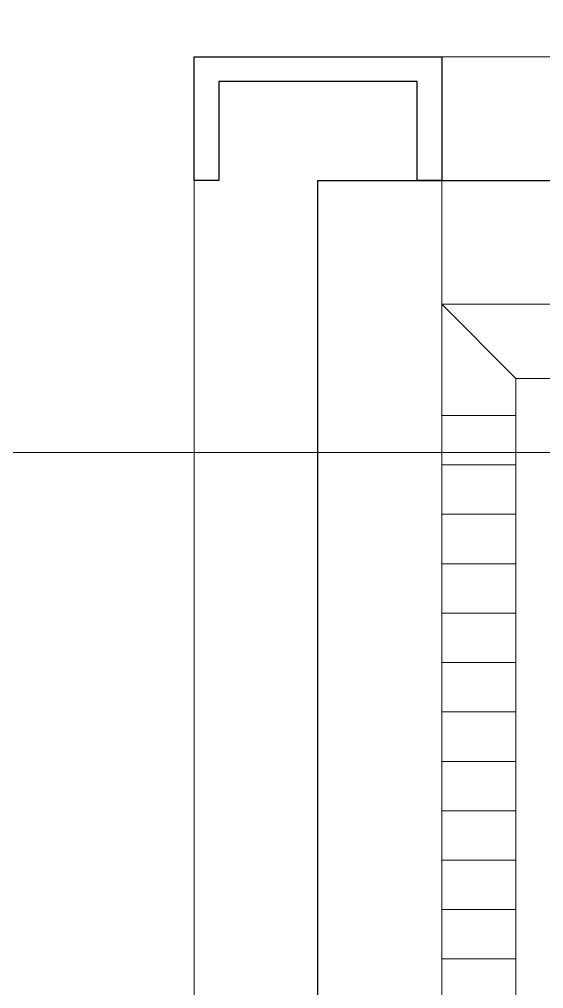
# Model space of a CAD drawing. Header units: centimetres. Extents: x -20963 to 233486, y -95276 to 159172.
# Drawn here: x 106213.05 to 106223.65, y 31737.39 to 31757.01 of the extents above; entities that cross this region are included whole.
import ezdxf

# ---------------------------------------------------------------- set-up
doc = ezdxf.new("R2010")
doc.units = ezdxf.units.CM
doc.header["$LTSCALE"] = 10
doc.header["$MEASUREMENT"] = 0
doc.linetypes.add('DASHDOT2', pattern=[0.5, 0.25, -0.125, 0, -0.125])
for name, color, linetype in [('006 plans$0$$glazing$0$$WALL SECTION$0$External Wall Details$0$A-DETL-INSL', 8, 'Continuous'), ('006 plans$0$$glazing$0$isocab panels', 5, 'Continuous'), ('A-MA-DEMISE LINE', 10, 'DASHDOT2'), ('LP-DIMENSION_INT_100', 51, 'Continuous')]:
    doc.layers.add(name, color=color, linetype=linetype)
doc.layers.add('006 plans$0$A-DOOR', color=5, linetype='Continuous', lineweight=13)
doc.linetypes.add('006 plans$0$$glazing$0$$WALL SECTION$0$External Wall Details$0$BATTING', pattern='A,0.00254,-2.54,[134,ltypeshp.shx,S=2.54,R=0,X=-2.54,Y=0],-5.08,[134,ltypeshp.shx,S=2.54,R=180,X=2.54,Y=0],-2.54', length=10.16254)

# ---------------------------------------------------------------- blocks, each defined once
blk = doc.blocks.new('gfgf')
at = {"layer": '006 plans$0$$glazing$0$$WALL SECTION$0$External Wall Details$0$A-DETL-INSL', "linetype": '006 plans$0$$glazing$0$$WALL SECTION$0$External Wall Details$0$BATTING', "ltscale": 2.5}
blk.add_lwpolyline([(396704.72, 244855.04), (396810.33, 244855.04), (396810.33, 244605.03), (398256.43, 244605.04), (398256.43, 244855.04), (398362.03, 244855.04)], dxfattribs=at)
at = {"layer": '006 plans$0$$glazing$0$isocab panels'}
blk.add_lwpolyline([(398236.39, 244855.07), (398231.39, 244855.07), (398231.39, 244880.07), (398281.46, 244880.07), (398281.46, 244855.07), (398276.46, 244855.07), (398276.46, 244875.07), (398236.39, 244875.07), (398236.39, 244855.07)], dxfattribs=at)
at = {"layer": '006 plans$0$A-DOOR'}
for p, q in [((398337.03, 244880.07), (398231.39, 244880.07)), ((398231.39, 244580), (398231.39, 244880.07)), ((398281.46, 244830), (398281.46, 244880.07)), ((398296.46, 244815), (398281.46, 244830)), ((398296.46, 244807.5), (398281.46, 244807.5)), ((398296.46, 244797.5), (398281.46, 244797.5)), ((398296.46, 244787.5), (398281.46, 244787.5)), ((398296.46, 244777.5), (398281.46, 244777.5)), ((398296.46, 244767.5), (398281.46, 244767.5)), ((398296.46, 244757.5), (398281.46, 244757.5)), ((398296.46, 244747.5), (398281.46, 244747.5)), ((398296.46, 244737.5), (398281.46, 244737.5)), ((398296.46, 244727.5), (398281.46, 244727.5)), ((398296.46, 244717.5), (398281.46, 244717.5)), ((398296.46, 244707.5), (398281.46, 244707.5)), ((398296.46, 244697.5), (398281.46, 244697.5))]:
    blk.add_line(p, q, dxfattribs=at)
for points in [[(406397.39, 246500), (406954.03, 246500), (406950.01, 244498.52), (405451.05, 244498.52), (405451.04, 244799.96), (391452.27, 244800)], [(398387.62, 244830), (398281.46, 244830), (398281.46, 244580)], [(398281.46, 244580), (398281.46, 244830)], [(398387.62, 244815), (398296.46, 244815), (398296.46, 244562.2), (397708.03, 244562.2)]]:
    blk.add_lwpolyline(points, dxfattribs=at)
blk = doc.blocks.new('PLAN')
at = {"layer": 'A-MA-DEMISE LINE', "color": 4, "xscale": 0.1, "yscale": 0.1, "zscale": 0.1}
blk.add_blockref('gfgf', (62317.381, 7268.244, 0), dxfattribs=at)

msp = doc.modelspace()

# ---------------------------------------------------------------- block references
at = {"layer": 'LP-DIMENSION_INT_100', "color": 2}
msp.add_blockref('PLAN', (4076.067, 0), dxfattribs=at)

doc.saveas('drawing.dxf')
